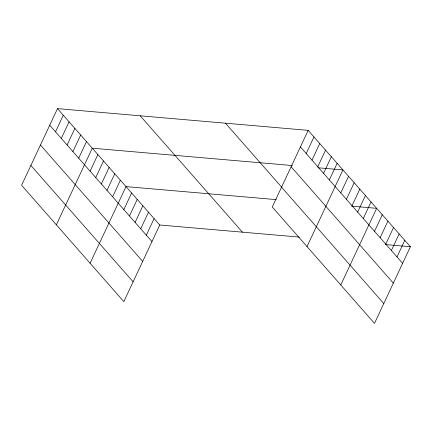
<?xml version="1.0" encoding="UTF-8"?>
<svg xmlns="http://www.w3.org/2000/svg" width="432" height="432" viewBox="0 0 432 432"><rect width="100%" height="100%" fill="white"/><g stroke="black" fill="none" stroke-linecap="round" stroke-linejoin="round"><path stroke-width="0.65" d="M57.499 108.632L21.6 185.274L123.827 301.639L159.732 224.996L57.499 108.632L308.173 130.361L410.4 246.726L374.501 323.368L272.268 207.004L308.173 130.361M55.528 131.809L63.293 115.225M61.317 138.402L69.088 121.819M67.111 144.995L74.882 128.412M72.905 151.589L80.671 135.005M78.7 158.188L86.465 141.604M56.36 224.834L92.259 148.198L292.378 165.542M90.115 171.18L97.88 154.597M95.737 177.579L103.502 160.996M101.358 183.978L109.129 167.395M106.979 190.382L114.75 173.799M112.606 196.781L120.371 180.198M90.094 263.239L125.993 186.597L276.264 199.622M123.849 209.579L131.62 192.996M129.47 215.984L137.241 199.4M135.092 222.383L142.862 205.799M140.719 228.782L148.484 212.198M146.34 235.181L154.105 218.597M306.196 153.538L313.961 136.955M311.99 160.132L319.756 143.548M317.779 166.725L325.55 150.142M323.573 173.318L331.344 156.735M329.368 179.917L337.138 163.334M307.028 246.564L342.927 169.927L317.979 167.762M340.783 192.91L348.554 176.326M346.405 199.309L354.175 182.725M352.026 205.708L359.797 189.124M357.653 212.112L365.418 195.529M363.274 218.511L371.039 201.928M340.762 284.969L376.666 208.327L351.718 206.167M374.517 231.309L382.288 214.726M380.144 237.713L387.909 221.13M385.765 244.112L393.53 227.529M391.387 250.511L399.157 233.928M397.008 256.91L404.779 240.327M159.732 224.996L299.268 237.092M385.452 244.566L410.4 246.726M300.402 146.945L402.629 263.309M291.119 166.763L393.347 283.133M225.45 123.19L281.831 187.369M281.556 187.18L383.783 303.55M140.222 115.803L242.449 232.168M49.734 125.215L151.961 241.585M40.451 145.033L142.679 261.403M30.883 165.451L133.115 281.821"/></g></svg>
